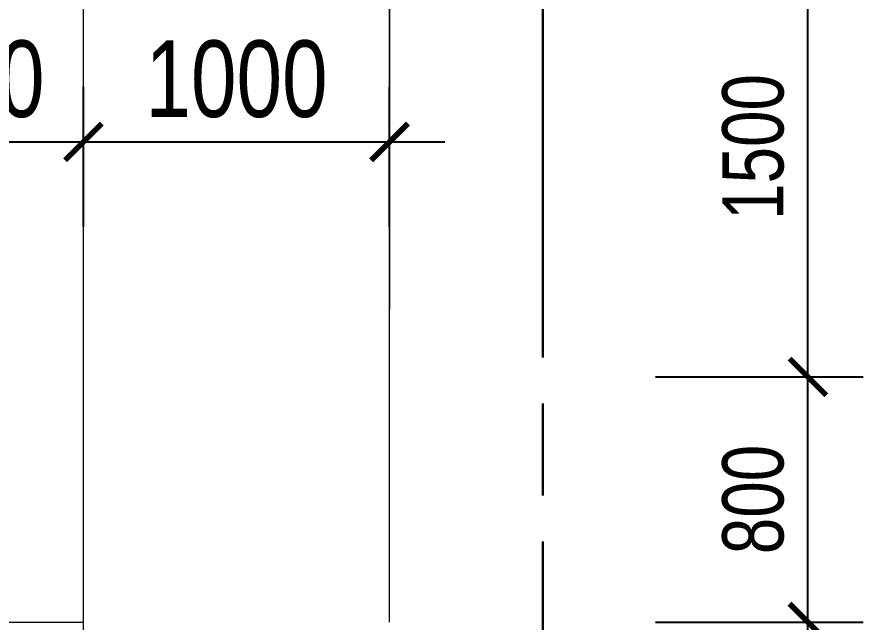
# Model space of a CAD drawing. Header units: millimetres. Extents: x -78046 to 260989, y -99288 to 158505.
# Drawn here: x 192622 to 195384, y 140547 to 142521 of the extents above; entities that cross this region are included whole.
import ezdxf

# ---------------------------------------------------------------- set-up
doc = ezdxf.new("R2010")
doc.units = ezdxf.units.MM
doc.header["$LTSCALE"] = 100
doc.header["$PDMODE"] = 98
doc.linetypes.add('ACAD_ISO09W100', pattern=[45, 24, -3, 6, -3, 6, -3])
doc.layers.get('Defpoints').update_dxf_attribs({"lineweight": 13})
for name, color, linetype, lineweight in [('-DIM', 9, 'Continuous', 13), ('-LINE1', 7, 'Continuous', 18), ('ranh gioi lo dat', 240, 'ACAD_ISO09W100', 30)]:
    doc.layers.add(name, color=color, linetype=linetype, lineweight=lineweight)
doc.styles.add('AVANH', font='VHAVAN_2.TTF', dxfattribs={"width": 0.8})
doc.dimstyles.new('C_100A3', dxfattribs={"dimscale": 100, "dimtxt": 2.5, "dimasz": 1.2, "dimexe": 1.8, "dimexo": 0, "dimgap": 0.75, "dimtad": 1, "dimdec": 0, "dimzin": 0, "dimdsep": 46, "dimtxsty": 'AVANH', "dimblk": 'ARCHTICK', "dimcen": 0, "dimdle": 1.8, "dimclrd": 256, "dimclre": 256, "dimclrt": 7, "dimadec": 0, "dimazin": 0, "dimtfac": 0.0001, "dimtdec": 0, "dimtix": 1, "dimtmove": 2, "dimatfit": 3, "dimldrblk": 'ARCHTICK', "dimfxl": 1.8, "dimtolj": 1, "dimtzin": 0, "dimarcsym": 0})

# ---------------------------------------------------------------- blocks, each defined once
blk = doc.blocks.new('_ARCHTICK')
at = {"const_width": 0.15}
blk.add_lwpolyline([(-0.5, -0.5), (0.5, 0.5)], dxfattribs=at)
blk = doc.blocks.new('*D298')
at = {"layer": 'Defpoints', "lineweight": -2, "transparency": 16777216}
for p, q in [((192138.6, 141923.1), (192138.6, 142293.4)), ((192838.5, 141923.1), (192838.5, 142293.4)), ((191958.6, 142113.4), (193018.5, 142113.4))]:
    blk.add_line(p, q, dxfattribs=at)
at = {"layer": 'Defpoints', "color": 0, "transparency": 16777216}
for p in [(192838.5, 142113.4), (192138.6, 141923.1), (192838.5, 141923.1)]:
    blk.add_point(p, dxfattribs=at)
at = {"layer": 'Defpoints', "lineweight": -2, "transparency": 16777216, "xscale": 120, "yscale": 120, "zscale": 120, "rotation": 180}
blk.add_blockref('_ARCHTICK', (192138.6, 142113.4), dxfattribs=at)
at = {"layer": 'Defpoints', "lineweight": -2, "transparency": 16777216, "xscale": 120, "yscale": 120, "zscale": 120}
blk.add_blockref('_ARCHTICK', (192838.5, 142113.4), dxfattribs=at)
at = {"layer": 'Defpoints', "color": 7, "transparency": 16777216, "insert": (192488.6, 142317.7), "char_height": 250, "attachment_point": 5, "style": 'AVANH'}
blk.add_mtext('\\A1;700', dxfattribs=at)
blk = doc.blocks.new('*D316')
at = {"layer": 'Defpoints', "lineweight": -2, "transparency": 16777216}
for p, q in [((192838.5, 141836.4), (192838.5, 142293.4)), ((193838.5, 141836.4), (193838.5, 142293.4)), ((192658.5, 142113.4), (194018.5, 142113.4))]:
    blk.add_line(p, q, dxfattribs=at)
at = {"layer": 'Defpoints', "color": 0, "transparency": 16777216}
for p in [(193838.5, 142113.4), (192838.5, 141836.4), (193838.5, 141836.4)]:
    blk.add_point(p, dxfattribs=at)
at = {"layer": 'Defpoints', "lineweight": -2, "transparency": 16777216, "xscale": 120, "yscale": 120, "zscale": 120, "rotation": 180}
blk.add_blockref('_ARCHTICK', (192838.5, 142113.4), dxfattribs=at)
at = {"layer": 'Defpoints', "lineweight": -2, "transparency": 16777216, "xscale": 120, "yscale": 120, "zscale": 120}
blk.add_blockref('_ARCHTICK', (193838.5, 142113.4), dxfattribs=at)
at = {"layer": 'Defpoints', "color": 7, "transparency": 16777216, "insert": (193338.5, 142317.7), "char_height": 250, "attachment_point": 5, "style": 'AVANH'}
blk.add_mtext('\\A1;1000', dxfattribs=at)
blk = doc.blocks.new('*D405')
at = {"layer": '-DIM', "lineweight": -2, "transparency": 16777216}
for p, q in [((195204.2, 139417.3), (195204.2, 140726.9)), ((194706.4, 140546.9), (195384.2, 140546.9)), ((194706.4, 139597.3), (195384.2, 139597.3))]:
    blk.add_line(p, q, dxfattribs=at)
at = {"layer": 'Defpoints', "color": 0, "transparency": 16777216}
for p in [(194706.4, 140546.9), (195204.2, 140546.9), (194706.4, 139597.3)]:
    blk.add_point(p, dxfattribs=at)
at = {"layer": '-DIM', "lineweight": -2, "transparency": 16777216, "xscale": 120, "yscale": 120, "zscale": 120}
for p, rotation in [((195204.2, 140546.9), 90), ((195204.2, 139597.3), 270)]:
    blk.add_blockref('_ARCHTICK', p, dxfattribs=dict(at, rotation=rotation))
at = {"layer": '-DIM', "color": 7, "transparency": 16777216, "insert": (195025.8, 140072.1), "char_height": 200, "attachment_point": 5, "rotation": 90, "style": 'AVANH'}
blk.add_mtext('\\A1;950', dxfattribs=at)
blk = doc.blocks.new('*D406')
at = {"layer": '-DIM', "lineweight": -2, "transparency": 16777216}
for p, q in [((195204.2, 140366.9), (195204.2, 141526.7)), ((194706.4, 141346.7), (195384.2, 141346.7)), ((194706.4, 140546.9), (195384.2, 140546.9))]:
    blk.add_line(p, q, dxfattribs=at)
at = {"layer": 'Defpoints', "color": 0, "transparency": 16777216}
for p in [(194706.4, 141346.7), (195204.2, 141346.7), (194706.4, 140546.9)]:
    blk.add_point(p, dxfattribs=at)
at = {"layer": '-DIM', "lineweight": -2, "transparency": 16777216, "xscale": 120, "yscale": 120, "zscale": 120}
for p, rotation in [((195204.2, 141346.7), 90), ((195204.2, 140546.9), 270)]:
    blk.add_blockref('_ARCHTICK', p, dxfattribs=dict(at, rotation=rotation))
at = {"layer": '-DIM', "color": 7, "transparency": 16777216, "insert": (195025.8, 140946.8), "char_height": 200, "attachment_point": 5, "rotation": 90, "style": 'AVANH'}
blk.add_mtext('\\A1;800', dxfattribs=at)
blk = doc.blocks.new('*D407')
at = {"layer": '-DIM', "lineweight": -2, "transparency": 16777216}
for p, q in [((195204.2, 141166.7), (195204.2, 143026.8)), ((194706.4, 142846.8), (195384.2, 142846.8)), ((194706.4, 141346.7), (195384.2, 141346.7))]:
    blk.add_line(p, q, dxfattribs=at)
at = {"layer": 'Defpoints', "color": 0, "transparency": 16777216}
for p in [(194706.4, 142846.8), (195204.2, 142846.8), (194706.4, 141346.7)]:
    blk.add_point(p, dxfattribs=at)
at = {"layer": '-DIM', "lineweight": -2, "transparency": 16777216, "xscale": 120, "yscale": 120, "zscale": 120}
for p, rotation in [((195204.2, 142846.8), 90), ((195204.2, 141346.7), 270)]:
    blk.add_blockref('_ARCHTICK', p, dxfattribs=dict(at, rotation=rotation))
at = {"layer": '-DIM', "color": 7, "transparency": 16777216, "insert": (195025.8, 142096.8), "char_height": 200, "attachment_point": 5, "rotation": 90, "style": 'AVANH'}
blk.add_mtext('\\A1;1500', dxfattribs=at)

msp = doc.modelspace()

# ---------------------------------------------------------------- linework, layer by layer
at = {"layer": '-LINE1', "color": 0, "lineweight": 20}
for p, q in [((192838.5, 136446.8), (192838.5, 150046.8)), ((193838.5, 140546.9), (193838.6, 143175.1)), ((193838.5, 140546.9), (193838.5, 143174.8)), ((187338.5, 140546.9), (192838.5, 140546.9))]:
    msp.add_line(p, q, dxfattribs=at)
at = {"layer": 'ranh gioi lo dat', "ltscale": 0.5}
msp.add_line((194338.9, 134659.8), (194338.9, 155758.7), dxfattribs=at)

# ---------------------------------------------------------------- dimensions: what is measured, and where the dimension line sits
at = {"layer": '-DIM'}
for base, p1, p2, picture, middle in [((195204.2, 142846.8), (194706.4, 141346.7), (194706.4, 142846.8), '*D407', (195025.8, 142096.8)), ((195204.2, 141346.7), (194706.4, 140546.9), (194706.4, 141346.7), '*D406', (195025.8, 140946.8)), ((195204.2, 140546.9), (194706.4, 139597.3), (194706.4, 140546.9), '*D405', (195025.8, 140072.1))]:
    dim = msp.add_linear_dim(base=base, p1=p1, p2=p2, angle=90, dimstyle='C_100A3', override={"dimtxt": 2}, dxfattribs=at)
    dim.commit()
    dim.dimension.update_dxf_attribs({"geometry": picture, "text_midpoint": middle})
at = {"layer": 'Defpoints', "color": 2}
for base, p1, p2, picture, middle in [((192838.5, 142113.4), (192138.6, 141923.1), (192838.5, 141923.1), '*D298', (192488.6, 142317.7)), ((193838.5, 142113.4), (192838.5, 141836.4), (193838.5, 141836.4), '*D316', (193338.5, 142317.7))]:
    dim = msp.add_linear_dim(base=base, p1=p1, p2=p2, dimstyle='C_100A3', dxfattribs=at)
    dim.commit()
    dim.dimension.update_dxf_attribs({"geometry": picture, "text_midpoint": middle})

doc.saveas('drawing.dxf')
